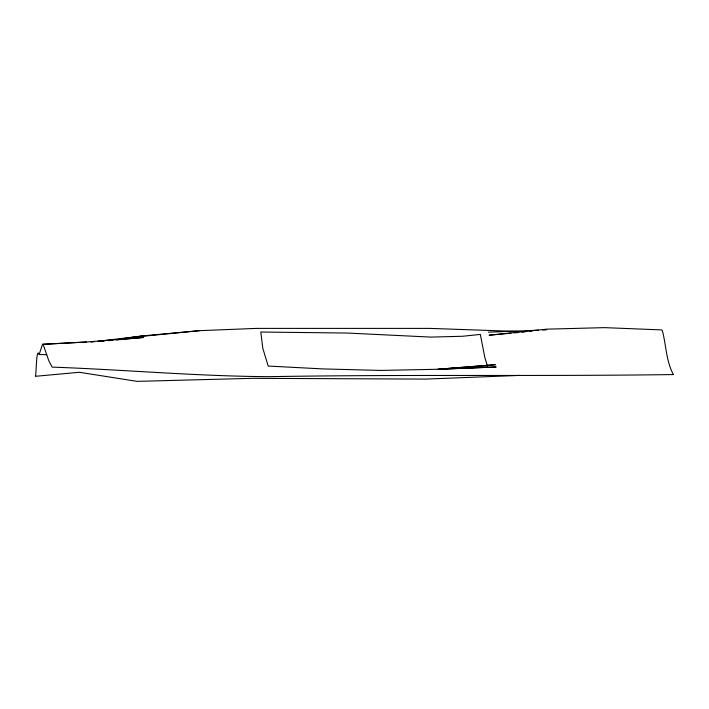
<?xml version="1.0" encoding="UTF-8"?>
<svg xmlns="http://www.w3.org/2000/svg" width="709" height="709" viewBox="0 0 709 709"><rect width="100%" height="100%" fill="white"/><g stroke="black" fill="none" stroke-linecap="round" stroke-linejoin="round"><path stroke-width="1.06" d="M46.75 354.686L39.172 354.482L42.505 344.317L86.383 342.013L143.36 337.475L123.738 339.274M118.775 339.327L122.063 338.84M124.261 338.521L141.791 335.96L199.539 330.669L256.516 328.391L429.787 328.391L518.049 331.466M119.688 339.257L121.868 338.946M125.138 338.477L127.319 338.158M129.49 337.847L132.76 337.378M134.94 337.059L199.539 330.669M91.08 342.119L94.368 341.72M97.647 341.33L142.571 335.96L141.791 335.96M100.855 341.375L104.126 341.073M108.486 340.674L112.846 340.276M116.116 339.974L121.558 339.478M511.021 333.168L489.104 335.206L546.861 329.153L604.617 327.638L661.594 329.907L662.374 330.669C666.194 345.097 666.168 361.404 673.39 374.556M514.309 332.867L518.687 332.459M521.975 332.149L525.263 331.847M529.65 331.44L531.839 331.236M437.639 369.256L495.396 364.718L438.428 369.256L496.185 366.987L439.208 369.256M42.505 344.317L86.383 342.013M488.324 332.175L538.45 330.208M542.81 330.039L546.081 329.907M447.104 368.565L487.712 366.97L484.796 357.371L480.33 334.418L462.693 336.261L430.921 337.094L347.188 333.044L260.797 332.025L262.791 348.234L268.179 366.048L322.79 368.91L380.547 370.426L438.304 369.256M519.591 375.407L425.87 379.093L252.599 378.331L137.085 381.362L79.337 372.278L35.45 376.302C36.31 375.221 36.23 346.143 39.172 354.482M673.55 374.556C538.787 376.461 404.015 374.343 269.26 376.665C196.774 376.249 124.527 369.69 52.103 367.111L48.797 360.721L43.098 344.317"/></g></svg>
